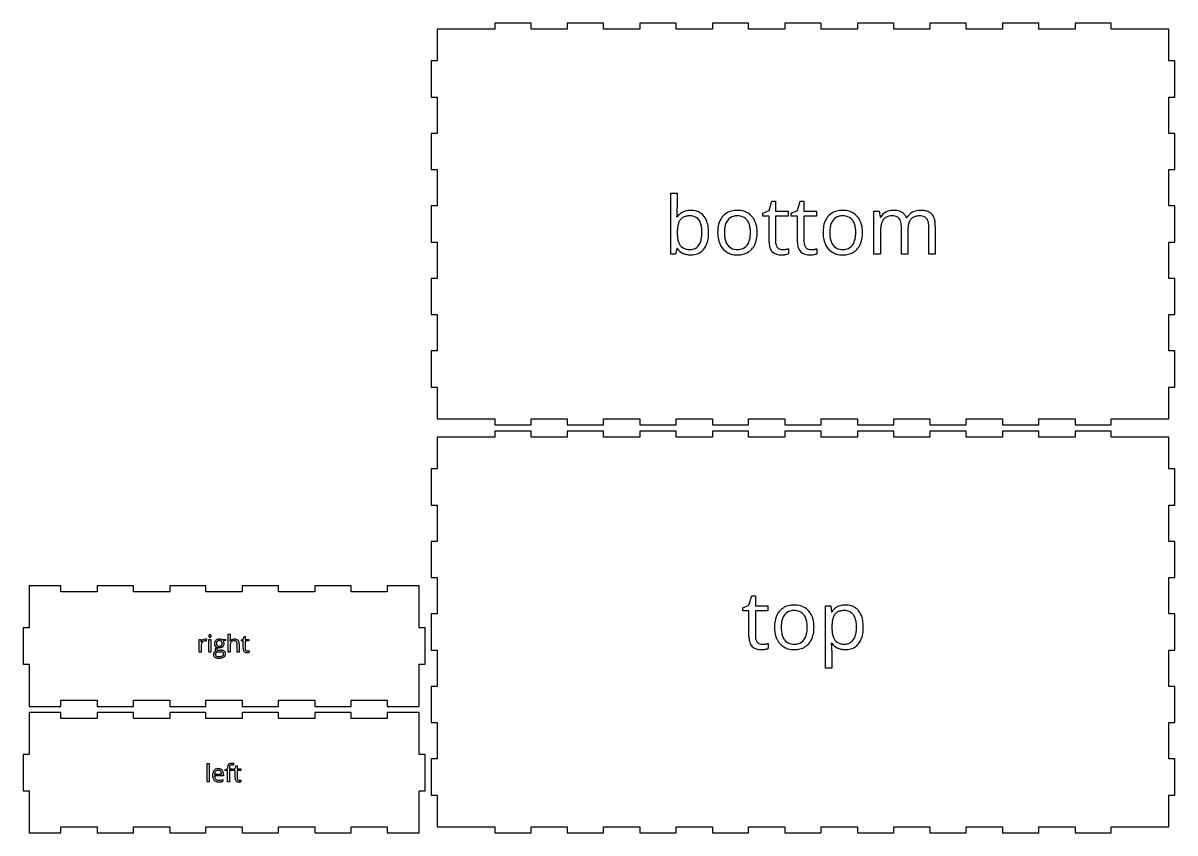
# Model space of a CAD drawing. Header units: millimetres. Extents: x 0 to 946, y 3 to 406.
# Drawn here: x 373 to 946, y 3 to 406 of the extents above; entities that cross this region are included whole.
import ezdxf

# ---------------------------------------------------------------- set-up
doc = ezdxf.new("R2010")
doc.units = ezdxf.units.MM

msp = doc.modelspace()

# ---------------------------------------------------------------- linework, layer by layer
at = {"layer": 'bottom_labelLayer'}
for p, q in [((695.2, 291), (695.2, 321.39)), ((695.2, 321.39), (698.44, 321.39)), ((698.44, 321.39), (698.44, 314.01)), ((744.11, 312.8), (745.47, 317.37)), ((745.47, 317.37), (747.35, 317.37)), ((747.35, 317.37), (747.35, 312.41)), ((758.23, 312.8), (759.59, 317.37)), ((759.59, 317.37), (761.47, 317.37)), ((761.47, 317.37), (761.47, 312.41)), ((698.29, 309.56), (698.44, 309.56)), ((741.04, 311.45), (744.11, 312.8)), ((741.04, 309.89), (741.04, 311.45)), ((744.11, 309.89), (741.04, 309.89)), ((744.11, 297.15), (744.11, 309.89)), ((747.35, 312.41), (753.56, 312.41)), ((753.56, 309.89), (747.35, 309.89)), ((747.35, 309.89), (747.35, 297.29)), ((753.56, 312.41), (753.56, 309.89)), ((755.16, 311.45), (758.23, 312.8)), ((755.16, 309.89), (755.16, 311.45)), ((758.23, 309.89), (755.16, 309.89)), ((758.23, 297.15), (758.23, 309.89)), ((761.47, 312.41), (767.68, 312.41)), ((767.68, 309.89), (761.47, 309.89)), ((761.47, 309.89), (761.47, 297.29)), ((767.68, 312.41), (767.68, 309.89)), ((796.27, 291), (796.27, 312.41)), ((796.27, 312.41), (798.91, 312.41)), ((798.91, 312.41), (799.44, 309.48)), ((799.44, 309.48), (799.59, 309.48)), ((809.91, 291), (809.91, 304.93)), ((812.48, 309.16), (812.64, 309.16)), ((823.56, 291), (823.56, 304.93)), ((826.8, 304.97), (826.8, 291)), ((799.52, 302.23), (799.52, 291)), ((813.15, 302.95), (813.15, 291)), ((698.21, 293.75), (697.52, 291)), ((698.44, 293.75), (698.21, 293.75)), ((753.71, 293.68), (753.71, 291.2)), ((767.84, 293.68), (767.84, 291.2)), ((697.52, 291), (695.2, 291)), ((799.52, 291), (796.27, 291)), ((813.15, 291), (809.91, 291)), ((826.8, 291), (823.56, 291))]:
    msp.add_line(p, q, dxfattribs=at)
for centre, radius, start, end in [((649.66, 313.32), 48.77, 355.72387, 358.1259), ((657.96, 312.75), 40.45, 355.47155, 355.65294), ((630.84, 313.95), 67.6, 358.11232, 0.04844), ((704.49, 305.34), 7.37, 95.18351, 145.1109), ((703.95, 304.34), 5.64, 100.44694, 119.67008), ((704.62, 300.93), 9.11, 89.57313, 100.73243), ((705.14, 301.69), 11.07, 89.87434, 96.81454), ((704.74, 302.55), 7.5, 78.67814, 90.37495), ((705.26, 302.85), 9.91, 74.23934, 90.56238), ((705.38, 305.24), 4.73, 35.54084, 79.80113), ((705.91, 305.25), 7.42, 38.56313, 74.06704), ((704.23, 303.94), 9.55, 16.47093, 38.40753), ((727.81, 303.9), 8.96, 138.17594, 150.22874), ((727.51, 304.14), 8.58, 99.17594, 137.98327), ((727.59, 304.8), 5.16, 103.46852, 142.31189), ((728.34, 300.21), 12.59, 89.73263, 100.07598), ((728.23, 302.33), 7.72, 89.48059, 103.8805), ((728.35, 301.87), 8.18, 79.34534, 90.31748), ((728.51, 301.9), 10.89, 73.52228, 90.56922), ((728.97, 304.64), 5.33, 37.95776, 80.40062), ((729.15, 304.22), 8.49, 41.14456, 73.21339), ((727.93, 303.18), 10.1, 13.50144, 41.07034), ((780.21, 303.9), 8.96, 138.17594, 150.22874), ((779.91, 304.14), 8.58, 99.17594, 137.98327), ((779.99, 304.8), 5.16, 103.46852, 142.31189), ((780.75, 300.21), 12.59, 89.73263, 100.07598), ((780.64, 302.33), 7.72, 89.48059, 103.8805), ((780.75, 301.87), 8.18, 79.34534, 90.31748), ((780.91, 301.9), 10.89, 73.52228, 90.56922), ((781.37, 304.64), 5.33, 37.95776, 80.40062), ((781.55, 304.22), 8.49, 41.14456, 73.21339), ((780.33, 303.18), 10.1, 13.50144, 41.07034), ((805.09, 306.25), 6.37, 117.12095, 149.54237), ((804.71, 304.89), 5.09, 101.15464, 123.06557), ((805.74, 305.09), 7.7, 93.83433, 117.50721), ((805.33, 301.99), 8.05, 89.55733, 101.48322), ((805.92, 303.5), 9.3, 89.96621, 94.28313), ((805.4, 302.45), 7.59, 85.52381, 90.07933), ((806.02, 302.18), 10.61, 77.55722, 90.5513), ((805.62, 304.65), 5.38, 72.3601, 85.95618), ((806.25, 306.53), 3.4, 41.06107, 72.89936), ((807.01, 306.42), 6.27, 52.7027, 78.00538), ((807.36, 307.07), 5.54, 22.20979, 51.49705), ((818.51, 305.8), 6.77, 119.40418, 150.18288), ((819.26, 304.66), 8.13, 118.25836, 120.06298), ((819.26, 304.57), 8.21, 95.86352, 117.96932), ((818.37, 304.71), 5.27, 101.00323, 121.78405), ((819, 301.7), 8.34, 89.56214, 101.29617), ((819.54, 302.57), 10.23, 89.91969, 96.26176), ((819.08, 302.52), 7.53, 85.81445, 90.06853), ((819.63, 301.53), 11.27, 79.9361, 90.38037), ((819.27, 304.65), 5.38, 72.63955, 86.2568), ((819.89, 306.52), 3.41, 41.04081, 73.17926), ((820.38, 305.59), 7.13, 62.97232, 80.16651), ((821.17, 307.21), 5.34, 44.229, 62.62291), ((820.93, 307.1), 5.58, 19.5612, 43.31612), ((715.91, 302.12), 17.46, 171.06679, 177.84568), ((708.69, 303.29), 10.14, 160.89264, 171.23342), ((704.36, 304.83), 5.55, 143.33823, 161.25599), ((703.32, 305.51), 4.31, 120.14029, 142.4249), ((704.85, 304.87), 5.38, 32.7034, 35.52425), ((703.4, 304.04), 7.05, 15.77795, 32.01513), ((698.75, 302.67), 11.89, 6.16487, 16.03964), ((691.53, 301.84), 19.16, 359.76807, 6.30953), ((699.37, 302.42), 14.64, 5.13384, 16.79734), ((693.24, 301.77), 20.81, 359.87792, 5.40936), ((735.35, 301.84), 16.83, 169.2443, 180.38808), ((729.64, 302.97), 11.01, 150.71115, 169.46954), ((739.01, 301.8), 17.13, 173.00862, 180.24638), ((732.82, 302.59), 10.89, 162.06532, 173.16748), ((728.85, 303.91), 6.7, 142.90258, 162.37495), ((727.88, 303.87), 6.68, 20.02571, 37.43505), ((724.58, 302.66), 10.19, 7.74399, 20.06902), ((718.65, 301.81), 16.18, 359.70756, 7.89727), ((723.22, 301.94), 14.97, 1.12772, 13.88001), ((787.76, 301.84), 16.83, 169.2443, 180.38808), ((782.04, 302.97), 11.01, 150.71115, 169.46954), ((791.41, 301.8), 17.13, 173.00862, 180.24638), ((785.22, 302.59), 10.89, 162.06532, 173.16748), ((781.25, 303.91), 6.7, 142.90258, 162.37495), ((780.28, 303.87), 6.68, 20.02571, 37.43505), ((776.98, 302.66), 10.19, 7.74399, 20.06902), ((771.05, 301.81), 16.18, 359.70756, 7.89727), ((775.62, 301.94), 14.97, 1.12772, 13.88001), ((815.81, 302.52), 16.29, 171.30419, 178.35016), ((809.25, 303.55), 9.64, 161.02344, 171.44691), ((805.28, 304.95), 5.44, 143.07698, 161.39138), ((804.29, 305.62), 4.25, 123.70207, 142.30219), ((805.81, 306.24), 3.92, 20.70711, 40.02176), ((803.86, 305.5), 6, 7.98647, 20.79495), ((800.34, 304.98), 9.56, 359.69484, 8.14714), ((827.4, 303.03), 14.26, 172.37764, 180.18297), ((821.99, 303.78), 8.79, 160.87318, 172.52724), ((818.76, 304.93), 5.36, 140.97653, 161.16994), ((817.9, 305.56), 4.29, 122.35972, 140.28841), ((819.46, 306.24), 3.92, 20.70711, 40.02176), ((817.52, 305.5), 6, 7.98647, 20.79495), ((813.99, 304.98), 9.56, 359.69484, 8.14714), ((817.54, 305.83), 9.2, 7.50419, 19.96453), ((811.93, 305.04), 14.87, 359.71074, 7.69073), ((723.42, 301.74), 24.98, 177.61768, 180.04252), ((719.88, 301.64), 21.44, 179.77626, 185.70753), ((711.43, 300.77), 12.94, 185.59249, 194.20506), ((698.66, 300.91), 11.98, 343.41715, 353.63691), ((692.11, 301.69), 18.58, 353.49347, 0.22055), ((701.66, 300.48), 12.29, 335.83059, 350.82549), ((695.04, 301.61), 19.01, 350.65628, 0.33804), ((734.74, 301.66), 16.22, 179.77447, 189.09329), ((730.57, 300.95), 11.99, 188.91025, 205.31714), ((738.3, 301.64), 16.42, 179.70596, 187.91607), ((732.28, 300.77), 10.33, 187.76392, 200.09768), ((723.63, 300.95), 11.15, 342.36157, 353.75376), ((717.75, 301.66), 17.08, 353.53631, 0.20142), ((727.08, 300.49), 11, 330.25071, 349.41164), ((721.44, 301.61), 16.75, 349.17619, 0.38627), ((719.16, 301.73), 19.03, 359.9919, 1.54199), ((787.14, 301.66), 16.22, 179.77447, 189.09329), ((782.97, 300.95), 11.99, 188.91025, 205.31714), ((790.7, 301.64), 16.42, 179.70596, 187.91607), ((784.68, 300.77), 10.33, 187.76392, 200.09768), ((776.03, 300.95), 11.15, 342.36157, 353.75376), ((770.15, 301.66), 17.08, 353.53631, 0.20142), ((779.48, 300.49), 11, 330.25071, 349.41164), ((773.84, 301.61), 16.75, 349.17619, 0.38627), ((771.56, 301.73), 19.03, 359.9919, 1.54199), ((822.09, 302.24), 22.57, 178.0976, 180.02533), ((831.12, 302.95), 17.97, 179.89426, 180.00041), ((704.28, 297.93), 7.18, 215.58502, 245.83616), ((706.01, 299.36), 7.35, 193.94304, 208.02184), ((703.82, 298.25), 4.89, 208.55364, 217.56056), ((703.64, 298.17), 4.7, 218.16905, 253.80471), ((704.52, 300.86), 7.53, 253.13824, 266.84831), ((704.76, 303.75), 10.42, 266.37757, 270.05105), ((704.84, 299.79), 6.46, 269.3869, 285.86307), ((705.69, 298.32), 7.68, 274.06401, 321.4081), ((705.32, 298.05), 4.66, 286.01629, 326.84974), ((703, 299.59), 7.44, 326.7105, 343.66617), ((704.58, 299.23), 9.11, 321.31614, 335.54361), ((729.34, 300.44), 10.66, 205.65602, 208.44614), ((727.73, 299.46), 8.78, 207.7947, 238.67579), ((728.96, 299.56), 6.8, 200.08459, 216.91316), ((727.75, 298.69), 5.31, 217.30095, 261.70991), ((728.31, 301.38), 8.05, 260.50332, 270.24767), ((728.42, 300.86), 7.53, 269.44816, 284.72557), ((729.01, 298.64), 5.24, 284.56623, 322.63338), ((729.13, 299.33), 8.64, 278.89592, 317.99791), ((727.62, 299.65), 6.96, 323.00892, 342.63905), ((728.81, 299.58), 9.04, 318.14398, 329.75661), ((754.3, 297.04), 10.19, 179.35509, 192.84776), ((749.18, 295.66), 4.9, 190.38177, 253.87724), ((753.88, 297.25), 6.53, 179.64166, 189.75059), ((751.57, 296.84), 4.19, 189.54797, 205.78735), ((750.62, 296.4), 3.14, 206.12946, 221.40839), ((750.52, 296.32), 3.01, 221.59491, 262.35052), ((750.77, 297.62), 4.33, 261.32661, 270.19133), ((750.81, 303.93), 10.65, 269.88036, 278.30284), ((750.91, 303.1), 9.81, 278.41545, 279.0081), ((749.71, 310.74), 17.54, 278.95894, 280.51048), ((750.85, 304.63), 11.32, 280.48476, 282.62683), ((751.85, 300.19), 6.78, 282.58764, 285.57953), ((752.35, 298.35), 4.87, 285.72405, 286.25657), ((768.42, 297.04), 10.19, 179.35509, 192.84776), ((763.3, 295.66), 4.9, 190.38177, 253.87724), ((768, 297.25), 6.53, 179.64166, 189.75059), ((765.69, 296.84), 4.19, 189.54797, 205.78735), ((764.75, 296.4), 3.14, 206.12946, 221.40839), ((764.64, 296.32), 3.01, 221.59491, 262.35052), ((764.89, 297.62), 4.33, 261.32661, 270.19133), ((764.93, 303.93), 10.65, 269.88036, 278.30284), ((765.03, 303.1), 9.81, 278.41545, 279.0081), ((763.84, 310.74), 17.54, 278.95894, 280.51048), ((764.97, 304.63), 11.32, 280.48476, 282.62683), ((765.97, 300.19), 6.78, 282.58764, 285.57953), ((766.47, 298.35), 4.87, 285.72405, 286.25657), ((781.74, 300.44), 10.66, 205.65602, 208.44614), ((780.13, 299.46), 8.78, 207.7947, 238.67579), ((781.36, 299.56), 6.8, 200.08459, 216.91316), ((780.15, 298.69), 5.31, 217.30095, 261.70991), ((780.71, 301.38), 8.05, 260.50332, 270.24767), ((780.82, 300.86), 7.53, 269.44816, 284.72557), ((781.41, 298.64), 5.24, 284.56623, 322.63338), ((781.53, 299.33), 8.64, 278.89592, 317.99791), ((780.02, 299.65), 6.96, 323.00892, 342.63905), ((781.22, 299.58), 9.04, 318.14398, 329.75661), ((704.82, 299.2), 8.56, 245.98016, 255.54557), ((705.11, 300.44), 9.83, 255.77554, 270.31855), ((705.17, 301.61), 11, 269.92256, 275.54818), ((727.84, 299.68), 9.03, 238.81156, 253.24283), ((728.19, 301.02), 10.41, 253.54369, 270.41825), ((728.32, 303.2), 12.59, 269.75029, 279.80332), ((750.19, 299.08), 8.47, 253.78479, 270.88525), ((750.32, 298.92), 8.31, 270.00315, 270.76042), ((750.27, 300.72), 10.11, 270.89325, 275.54839), ((749.89, 304.64), 14.05, 275.52601, 279.29397), ((750.23, 302.75), 12.13, 279.1864, 280.11422), ((750.77, 299.8), 9.13, 280.00701, 283.37354), ((751.58, 296.41), 5.64, 283.30691, 288.1198), ((752.35, 294.08), 3.19, 287.9888, 295.30485), ((764.31, 299.08), 8.47, 253.78479, 270.88525), ((764.44, 298.92), 8.31, 270.00315, 270.76042), ((764.39, 300.72), 10.11, 270.89325, 275.54839), ((764.01, 304.64), 14.05, 275.52601, 279.29397), ((764.35, 302.75), 12.13, 279.1864, 280.11422), ((764.89, 299.8), 9.13, 280.00701, 283.37354), ((765.7, 296.41), 5.64, 283.30691, 288.1198), ((766.47, 294.08), 3.19, 287.9888, 295.30485), ((780.25, 299.68), 9.03, 238.81156, 253.24283), ((780.59, 301.02), 10.41, 253.54369, 270.41825), ((780.72, 303.2), 12.59, 269.75029, 279.80332)]:
    msp.add_arc(centre, radius, start, end, dxfattribs=at)
at = {"layer": 'bottom_outsideCutPath'}
for p, q in [((579, 403), (579, 387.18)), ((589.62, 403), (579, 403)), ((607.66, 403), (589.62, 403)), ((625.7, 406), (607.66, 406)), ((607.66, 406), (607.66, 403)), ((625.7, 403), (625.7, 406)), ((643.74, 403), (625.7, 403)), ((661.78, 406), (643.74, 406)), ((643.74, 406), (643.74, 403)), ((661.78, 403), (661.78, 406)), ((679.82, 403), (661.78, 403)), ((697.86, 406), (679.82, 406)), ((679.82, 406), (679.82, 403)), ((697.86, 403), (697.86, 406)), ((715.9, 403), (697.86, 403)), ((733.94, 406), (715.9, 406)), ((715.9, 406), (715.9, 403)), ((733.94, 403), (733.94, 406)), ((751.98, 403), (733.94, 403)), ((770.02, 406), (751.98, 406)), ((751.98, 406), (751.98, 403)), ((770.02, 403), (770.02, 406)), ((788.06, 403), (770.02, 403)), ((806.1, 406), (788.06, 406)), ((788.06, 406), (788.06, 403)), ((806.1, 403), (806.1, 406)), ((824.14, 403), (806.1, 403)), ((842.18, 406), (824.14, 406)), ((824.14, 406), (824.14, 403)), ((842.18, 403), (842.18, 406)), ((860.22, 403), (842.18, 403)), ((878.26, 406), (860.22, 406)), ((860.22, 406), (860.22, 403)), ((878.26, 403), (878.26, 406)), ((896.3, 403), (878.26, 403)), ((914.34, 406), (896.3, 406)), ((896.3, 406), (896.3, 403)), ((914.34, 403), (914.34, 406)), ((943, 403), (914.34, 403)), ((943, 387.18), (943, 403)), ((579, 387.18), (576, 387.18)), ((576, 387.18), (576, 369.14)), ((946, 387.18), (943, 387.18)), ((946, 369.14), (946, 387.18)), ((576, 369.14), (579, 369.14)), ((579, 369.14), (579, 351.1)), ((943, 351.1), (943, 369.14)), ((943, 369.14), (946, 369.14)), ((579, 351.1), (576, 351.1)), ((576, 351.1), (576, 333.06)), ((946, 351.1), (943, 351.1)), ((946, 333.06), (946, 351.1)), ((576, 333.06), (579, 333.06)), ((579, 333.06), (579, 315.02)), ((943, 315.02), (943, 333.06)), ((943, 333.06), (946, 333.06)), ((579, 315.02), (576, 315.02)), ((576, 315.02), (576, 296.98)), ((946, 315.02), (943, 315.02)), ((946, 296.98), (946, 315.02)), ((576, 296.98), (579, 296.98)), ((579, 296.98), (579, 278.94)), ((943, 278.94), (943, 296.98)), ((943, 296.98), (946, 296.98)), ((579, 278.94), (576, 278.94)), ((576, 278.94), (576, 260.9)), ((946, 278.94), (943, 278.94)), ((946, 260.9), (946, 278.94)), ((576, 260.9), (579, 260.9)), ((579, 260.9), (579, 242.86)), ((943, 242.86), (943, 260.9)), ((943, 260.9), (946, 260.9)), ((579, 242.86), (576, 242.86)), ((576, 242.86), (576, 224.82)), ((946, 242.86), (943, 242.86)), ((946, 224.82), (946, 242.86)), ((576, 224.82), (579, 224.82)), ((579, 224.82), (579, 209)), ((943, 209), (943, 224.82)), ((943, 224.82), (946, 224.82)), ((579, 209), (607.66, 209)), ((607.66, 209), (607.66, 206)), ((625.7, 206), (625.7, 209)), ((625.7, 209), (643.74, 209)), ((643.74, 209), (643.74, 206)), ((661.78, 206), (661.78, 209)), ((661.78, 209), (679.82, 209)), ((679.82, 209), (679.82, 206)), ((697.86, 206), (697.86, 209)), ((697.86, 209), (715.9, 209)), ((715.9, 209), (715.9, 206)), ((733.94, 206), (733.94, 209)), ((733.94, 209), (751.98, 209)), ((751.98, 209), (751.98, 206)), ((770.02, 206), (770.02, 209)), ((770.02, 209), (788.06, 209)), ((788.06, 209), (788.06, 206)), ((806.1, 206), (806.1, 209)), ((806.1, 209), (824.14, 209)), ((824.14, 209), (824.14, 206)), ((842.18, 206), (842.18, 209)), ((842.18, 209), (860.22, 209)), ((860.22, 209), (860.22, 206)), ((878.26, 206), (878.26, 209)), ((878.26, 209), (896.3, 209)), ((896.3, 209), (896.3, 206)), ((914.34, 206), (914.34, 209)), ((914.34, 209), (932.38, 209)), ((932.38, 209), (943, 209)), ((607.66, 206), (625.7, 206)), ((643.74, 206), (661.78, 206)), ((679.82, 206), (697.86, 206)), ((715.9, 206), (733.94, 206)), ((751.98, 206), (770.02, 206)), ((788.06, 206), (806.1, 206)), ((824.14, 206), (842.18, 206)), ((860.22, 206), (878.26, 206)), ((896.3, 206), (914.34, 206))]:
    msp.add_line(p, q, dxfattribs=at)
at = {"layer": 'left_labelLayer'}
for p, q in [((464.61, 28.47), (464.61, 37.59)), ((464.61, 37.59), (465.58, 37.59)), ((465.58, 37.59), (465.58, 28.47)), ((473.51, 34.57), (474.66, 34.92)), ((473.51, 34.13), (473.51, 34.57)), ((474.66, 34.92), (474.66, 35.28)), ((475.63, 35.31), (475.63, 34.89)), ((475.63, 34.89), (477.27, 34.89)), ((477.27, 34.89), (477.27, 34.13)), ((477.59, 34.6), (478.51, 35.01)), ((477.59, 34.13), (477.59, 34.6)), ((477.92, 37.44), (477.67, 36.67)), ((478.51, 35.01), (478.92, 36.38)), ((478.92, 36.38), (479.48, 36.38)), ((479.48, 36.38), (479.48, 34.89)), ((479.48, 34.89), (481.35, 34.89)), ((481.35, 34.89), (481.35, 34.13)), ((472.72, 31.5), (468.29, 31.5)), ((468.32, 32.29), (471.67, 32.29)), ((472.44, 29.63), (472.44, 28.77)), ((472.72, 32.12), (472.72, 31.5)), ((474.66, 34.13), (473.51, 34.13)), ((474.66, 28.47), (474.66, 34.13)), ((477.27, 34.13), (475.63, 34.13)), ((475.63, 34.13), (475.63, 28.47)), ((478.51, 34.13), (477.59, 34.13)), ((478.51, 30.31), (478.51, 34.13)), ((481.35, 34.13), (479.48, 34.13)), ((479.48, 34.13), (479.48, 30.35)), ((481.39, 29.27), (481.39, 28.53)), ((465.58, 28.47), (464.61, 28.47)), ((475.63, 28.47), (474.66, 28.47))]:
    msp.add_line(p, q, dxfattribs=at)
for centre, radius, start, end in [((469.97, 32.51), 2.49, 92.47627, 140.53864), ((470.1, 31.57), 3.44, 89.96377, 93.91768), ((470.13, 32.04), 2.96, 74.2126, 90.54499), ((470.32, 32.73), 2.25, 41.20648, 74.02328), ((478.6, 35.33), 3.94, 167.5776, 180.65866), ((476.75, 35.76), 2.04, 141.74339, 168.23222), ((476.45, 35.92), 1.71, 98.25516, 139.62034), ((480.23, 35.31), 4.59, 178.19739, 180.02325), ((478.97, 35.36), 3.33, 171.65276, 178.43838), ((477.64, 35.56), 1.99, 161.84379, 171.78469), ((476.82, 35.84), 1.13, 145.06882, 162.18022), ((476.58, 35.99), 0.842, 102.76777, 144.33802), ((476.71, 34.69), 2.96, 89.66971, 99.93142), ((476.7, 35.54), 1.31, 89.48588, 103.41971), ((476.7, 34.76), 2.09, 83.07605, 89.79269), ((476.71, 34.52), 3.13, 81.56409, 89.70177), ((476.58, 33.73), 3.13, 76.51838, 83.02163), ((476.49, 32.98), 4.68, 75.97398, 81.65651), ((476.21, 32.17), 4.72, 71.96129, 76.59184), ((476.12, 31.41), 6.3, 73.29637, 76.09458), ((472.39, 31.66), 5.11, 168.95392, 180.38433), ((472.84, 31.63), 5.56, 179.98865, 181.79911), ((471.59, 31.55), 4.3, 181.35745, 194.492), ((470.72, 32), 3.41, 149.4071, 169.18539), ((470.2, 31.17), 2.86, 194.08773, 223.05382), ((470.26, 32.25), 2.88, 140.10561, 148.90676), ((470.05, 31.06), 2.68, 223.54659, 256.19569), ((472.2, 31.58), 3.9, 181.1447, 190.80071), ((471.97, 31.96), 3.67, 172.15461, 174.76147), ((471.14, 32.09), 2.83, 160.33534, 172.53153), ((470.82, 31.31), 2.5, 190.60056, 206.02754), ((470.29, 32.41), 1.92, 138.09948, 160.58661), ((470.21, 31.02), 1.83, 206.29502, 222.55577), ((469.96, 32.7), 1.48, 106.46572, 137.91762), ((470.15, 30.99), 1.77, 223.0645, 258.14014), ((470.07, 32.28), 1.92, 89.44225, 106.20893), ((470.37, 31.88), 2.68, 257.53118, 270.43194), ((470.1, 32.19), 2, 79.64683, 90.29098), ((470.37, 34.34), 5.14, 270.1984, 292.20904), ((470.24, 32.85), 1.33, 40.08232, 80.6243), ((470.11, 32.74), 1.5, 23.48217, 39.70717), ((469.54, 32.51), 2.11, 8.73425, 23.27719), ((468.36, 32.31), 3.31, 359.67452, 8.92246), ((470.11, 34.12), 5.84, 287.90228, 293.48615), ((469.96, 32.42), 2.72, 11.59943, 41.1496), ((470.12, 35.05), 5.89, 291.82559, 293.16135), ((468.76, 32.14), 3.96, 359.61477, 12.03363), ((481.57, 30.28), 3.06, 179.35508, 192.84778), ((480.03, 29.86), 1.47, 190.38177, 253.87724), ((481.44, 30.34), 1.96, 179.64165, 189.75062), ((480.75, 30.22), 1.26, 189.54794, 205.78738), ((480.47, 30.09), 0.943, 206.12949, 221.40836), ((480.43, 30.06), 0.904, 221.59493, 262.35052), ((480.51, 30.45), 1.3, 261.32654, 270.19137), ((480.52, 32.35), 3.19, 269.88033, 278.30281), ((480.55, 32.1), 2.94, 278.41546, 279.0082), ((480.19, 34.39), 5.26, 278.95901, 280.51039), ((480.53, 32.56), 3.4, 280.48467, 282.62679), ((480.83, 31.23), 2.03, 282.58766, 285.57945), ((480.98, 30.68), 1.46, 285.7245, 286.25605), ((470.32, 32.13), 3.78, 256.00879, 270.48482), ((470.36, 36.27), 7.92, 269.96688, 271.99319), ((470.43, 34.36), 6.01, 271.91199, 275.97268), ((470.64, 32.45), 4.08, 275.90545, 281.66041), ((470.54, 32.82), 4.47, 281.99361, 287.88515), ((480.33, 30.89), 2.54, 253.78479, 270.88527), ((480.37, 30.84), 2.49, 270.0035, 270.76077), ((480.36, 31.38), 3.03, 270.89321, 275.54843), ((480.25, 32.56), 4.22, 275.52606, 279.29388), ((480.35, 31.99), 3.64, 279.1865, 280.11435), ((480.51, 31.11), 2.74, 280.00702, 283.3735), ((480.75, 30.09), 1.69, 283.30688, 288.11982), ((480.98, 29.39), 0.957, 287.98894, 295.30483)]:
    msp.add_arc(centre, radius, start, end, dxfattribs=at)
at = {"layer": 'left_outsideCutPath'}
for p, q in [((376, 63), (376, 42.02)), ((391.82, 63), (376, 63)), ((391.82, 60), (391.82, 63)), ((409.86, 60), (391.82, 60)), ((427.9, 63), (409.86, 63)), ((409.86, 63), (409.86, 60)), ((427.9, 60), (427.9, 63)), ((445.94, 60), (427.9, 60)), ((463.98, 63), (445.94, 63)), ((445.94, 63), (445.94, 60)), ((463.98, 60), (463.98, 63)), ((482.02, 60), (463.98, 60)), ((500.06, 63), (482.02, 63)), ((482.02, 63), (482.02, 60)), ((500.06, 60), (500.06, 63)), ((518.1, 60), (500.06, 60)), ((536.14, 63), (518.1, 63)), ((518.1, 63), (518.1, 60)), ((536.14, 60), (536.14, 63)), ((554.18, 60), (536.14, 60)), ((570, 63), (554.18, 63)), ((554.18, 63), (554.18, 60)), ((570, 60.06), (570, 63)), ((570, 42.02), (570, 60.06)), ((376, 42.02), (373, 42.02)), ((373, 42.02), (373, 23.98)), ((573, 42.02), (570, 42.02)), ((573, 23.98), (573, 42.02)), ((373, 23.98), (376, 23.98)), ((376, 23.98), (376, 5.94)), ((570, 3), (570, 23.98)), ((570, 23.98), (573, 23.98)), ((376, 5.94), (376, 3)), ((391.82, 3), (391.82, 6)), ((391.82, 6), (409.86, 6)), ((409.86, 6), (409.86, 3)), ((427.9, 3), (427.9, 6)), ((427.9, 6), (445.94, 6)), ((445.94, 6), (445.94, 3)), ((463.98, 3), (463.98, 6)), ((463.98, 6), (482.02, 6)), ((482.02, 6), (482.02, 3)), ((500.06, 3), (500.06, 6)), ((500.06, 6), (518.1, 6)), ((518.1, 6), (518.1, 3)), ((536.14, 3), (536.14, 6)), ((536.14, 6), (554.18, 6)), ((554.18, 6), (554.18, 3)), ((376, 3), (391.82, 3)), ((409.86, 3), (427.9, 3)), ((445.94, 3), (463.98, 3)), ((482.02, 3), (500.06, 3)), ((518.1, 3), (536.14, 3)), ((554.18, 3), (570, 3))]:
    msp.add_line(p, q, dxfattribs=at)
at = {"layer": 'right_labelLayer'}
for p, q in [((460.59, 92.88), (460.59, 99.3)), ((460.59, 99.3), (461.39, 99.3)), ((461.39, 99.3), (461.5, 98.12)), ((461.5, 98.12), (461.55, 98.12)), ((464.28, 99.35), (464.15, 98.45)), ((465.49, 92.88), (465.49, 99.3)), ((465.49, 99.3), (466.46, 99.3)), ((466.46, 99.3), (466.46, 92.88)), ((471.56, 99.3), (473.78, 99.3)), ((473.78, 98.69), (472.59, 98.55)), ((473.78, 99.3), (473.78, 98.69)), ((475.09, 92.88), (475.09, 102)), ((475.09, 102), (476.07, 102)), ((476.02, 98.41), (476.08, 98.41)), ((476.07, 102), (476.07, 99.24)), ((481.61, 99.02), (482.53, 99.42)), ((481.61, 98.55), (481.61, 99.02)), ((482.53, 98.55), (481.61, 98.55)), ((482.53, 99.42), (482.94, 100.79)), ((482.53, 94.73), (482.53, 98.55)), ((482.94, 100.79), (483.5, 100.79)), ((483.5, 100.79), (483.5, 99.3)), ((483.5, 99.3), (485.37, 99.3)), ((485.37, 98.55), (483.5, 98.55)), ((483.5, 98.55), (483.5, 94.77)), ((485.37, 99.3), (485.37, 98.55)), ((461.56, 92.88), (460.59, 92.88)), ((461.56, 96.33), (461.56, 92.88)), ((466.46, 92.88), (465.49, 92.88)), ((471.22, 93.03), (470.06, 93.03)), ((470.4, 93.9), (471.53, 93.9)), ((476.07, 92.88), (475.09, 92.88)), ((476.07, 96.24), (476.07, 92.88)), ((479.49, 92.88), (479.49, 97.04)), ((480.46, 92.88), (479.49, 92.88)), ((480.46, 97.07), (480.46, 92.88)), ((485.41, 93.69), (485.41, 92.94))]:
    msp.add_line(p, q, dxfattribs=at)
for centre, radius, start, end in [((464.41, 96.5), 3.28, 139.41395, 150.60325), ((463.79, 96.45), 2.22, 138.95759, 174.54221), ((463.82, 97.01), 2.51, 124.23212, 139.41612), ((463.85, 96.39), 2.31, 135.62073, 138.8378), ((463.44, 96.85), 1.69, 89.63353, 137.08808), ((463.51, 97.48), 1.94, 89.67967, 124.44056), ((463.44, 96.26), 2.28, 87.34372, 89.96587), ((463.53, 94.96), 4.47, 84.99229, 90.12813), ((463.4, 95.55), 2.99, 81.58846, 87.19168), ((463.22, 94.26), 4.29, 77.44541, 81.63599), ((463.63, 96.16), 3.26, 78.48921, 85.02658), ((466.48, 101.05), 1.08, 170.84525, 180.35441), ((466.55, 101.04), 1.15, 179.88054, 185.36875), ((466.2, 101), 0.792, 184.99259, 198.20405), ((466.08, 101.12), 0.669, 155.96793, 171.05149), ((465.92, 100.91), 0.502, 197.79341, 224.89413), ((465.88, 101.21), 0.455, 133.78793, 155.91719), ((465.95, 101.13), 0.562, 92.64465, 133.471), ((465.95, 100.94), 0.546, 225.13006, 249.90018), ((465.97, 101.01), 0.618, 250.50006, 270.59789), ((465.98, 100.95), 0.742, 89.96924, 93.76415), ((465.99, 101.12), 0.573, 46.37083, 90.88791), ((465.99, 100.96), 0.567, 269.17883, 314.28074), ((466.04, 101.18), 0.491, 17.72525, 46.44733), ((466.05, 100.9), 0.475, 313.61539, 332.26782), ((465.91, 100.97), 0.634, 332.63217, 350.07061), ((465.78, 101.08), 0.772, 4.94267, 18.19019), ((465.55, 101.04), 1.01, 349.83442, 0.38915), ((465.44, 101.05), 1.11, 359.88477, 5.31818), ((471.03, 97.25), 2.81, 166.81959, 180.48395), ((470.1, 97.48), 1.85, 132.32877, 167.33408), ((470.22, 97.3), 2.07, 106.2189, 131.53775), ((471.74, 97.25), 2.56, 175.33927, 180.08645), ((471, 97.32), 1.82, 162.59118, 175.7343), ((470.39, 97.53), 1.17, 135.58398, 163.0016), ((470.34, 97.55), 1.12, 122.52114, 134.99672), ((470.54, 96.28), 3.13, 93.63298, 106.54087), ((470.45, 97.37), 1.33, 101.06203, 121.97391), ((470.59, 96.67), 2.04, 89.58593, 101.33343), ((470.64, 95.13), 4.3, 89.93803, 94.02677), ((470.63, 96.6), 2.12, 76.10954, 90.70282), ((470.66, 95.69), 3.73, 82.58523, 90.18493), ((470.77, 96.58), 2.84, 74.00892, 82.56947), ((470.9, 97.57), 1.1, 13.95356, 77.66738), ((469.96, 97.3), 2.09, 359.18065, 15.04317), ((471.35, 97.57), 1.58, 29.45839, 38.35768), ((470.7, 97.2), 2.32, 23.18455, 29.5422), ((470.08, 96.93), 3, 21.25079, 23.34876), ((471.13, 97.34), 1.87, 6.85051, 20.9872), ((470.61, 97.27), 2.4, 359.87104, 7.04324), ((472.25, 98.95), 3.8, 351.97136, 354.96184), ((470.29, 99.12), 5.77, 354.9828, 357.89442), ((467.32, 99.23), 8.75, 357.86742, 0.06833), ((477.73, 97.38), 1.94, 119.83158, 147.97259), ((478.91, 96.6), 2.81, 160.15669, 171.5313), ((477.78, 97.02), 1.62, 140.62083, 160.50486), ((477.57, 97.16), 1.36, 118.45513, 139.67059), ((477.96, 97.02), 2.37, 116.6658, 120.41833), ((478.01, 96.91), 2.5, 96.66526, 116.37823), ((477.78, 96.75), 1.83, 100.10678, 118.08476), ((477.99, 95.65), 2.94, 89.59195, 100.35952), ((478.1, 96.25), 3.16, 89.89273, 96.9959), ((478.02, 96.02), 2.58, 84.01982, 90.15102), ((478.13, 95.46), 3.95, 80.68629, 90.35374), ((478.12, 96.85), 1.74, 71.08277, 84.36915), ((478.33, 97.46), 1.1, 43.37908, 71.53861), ((478.38, 96.91), 2.48, 65.60228, 80.88443), ((478.28, 97.43), 1.16, 22.70246, 42.34195), ((477.76, 97.21), 1.72, 8.49317, 22.65797), ((478.67, 97.57), 1.75, 46.7401, 65.41304), ((476.74, 97.05), 2.75, 359.67144, 8.68773), ((478.69, 97.64), 1.69, 19.22043, 45.76607), ((477.72, 97.28), 2.73, 6.47341, 19.64678), ((476.26, 97.09), 4.21, 359.7945, 6.77442), ((464.51, 96.33), 2.95, 173.69079, 180.08831), ((469.2, 91.82), 1.49, 138.39162, 181.00527), ((469.77, 91.79), 2.05, 179.97854, 183.02271), ((469.3, 91.74), 1.58, 182.20799, 207.74617), ((469.36, 91.68), 1.7, 113.81213, 138.34962), ((470.68, 97.22), 2.45, 179.97602, 183.62069), ((470.23, 97.17), 2.01, 183.01607, 212.31232), ((470.32, 97.23), 2.11, 212.47127, 215.88752), ((469.68, 94.29), 1.11, 161.72262, 180.48433), ((469.68, 94.28), 1.12, 179.98388, 182.93771), ((469.47, 94.25), 0.902, 182.17674, 215.34153), ((470, 96.98), 1.71, 215.16409, 247.47479), ((469.56, 94.32), 0.986, 144.49635, 161.33511), ((470.21, 91.82), 1.56, 168.25806, 180.382), ((469.63, 91.79), 0.977, 179.22078, 200.93551), ((469.66, 91.03), 2.41, 102.28706, 114.11729), ((469.69, 91.94), 1.02, 130.79447, 169.04136), ((469.71, 94.43), 1.2, 215.46493, 217.17482), ((469.88, 94.08), 1.39, 132.72587, 144.14803), ((469.57, 94.31), 1.01, 216.58614, 245.49687), ((470.41, 93.52), 2.16, 125.22127, 132.8655), ((469.76, 91.85), 1.14, 117.23044, 130.50236), ((470.93, 92.79), 3.06, 121.23521, 125.37955), ((471.08, 97.23), 1.9, 179.56173, 191.65293), ((470.42, 97.09), 1.22, 191.35552, 213.36602), ((469.9, 91.56), 1.46, 99.81031, 116.82294), ((470.26, 97), 1.04, 213.95738, 227.79711), ((470.17, 94.42), 0.732, 147.53694, 180.2592), ((469.94, 94.41), 0.504, 179.29189, 198.35807), ((469.84, 94.39), 0.407, 199.22919, 239.56912), ((470.41, 94.26), 1.02, 128.0882, 147.14001), ((470.4, 97.17), 1.26, 228.26208, 254.73411), ((469.92, 94.49), 0.54, 238.21978, 239.84629), ((469.98, 94.62), 0.682, 240.73023, 254.5027), ((470.04, 90.79), 2.24, 89.64354, 100.02088), ((470.85, 93.71), 1.73, 117.39347, 128.40952), ((470.17, 95.27), 1.35, 254.16364, 262.21233), ((470.32, 96.3), 2.39, 262.05552, 267.2084), ((470.54, 97.84), 2.64, 259.49628, 263.39051), ((470.58, 97.77), 1.89, 254.40163, 267.43489), ((470.39, 97.6), 3.7, 267.09186, 270.08632), ((470.59, 98.32), 3.13, 263.48364, 270.12717), ((470.62, 98.39), 2.5, 267.01547, 270.03222), ((470.6, 99.42), 4.22, 269.96914, 272.93128), ((470.65, 98), 2.12, 269.22566, 284.37735), ((470.67, 98.41), 3.21, 272.53347, 285.25799), ((470.94, 97), 1.07, 282.77968, 346.48284), ((471.24, 86.84), 6.19, 86.50544, 90.13989), ((470.96, 97.4), 2.16, 284.93157, 310.62228), ((471.55, 89.92), 3.98, 81.5744, 90.30599), ((471.4, 89.36), 3.66, 81.41719, 86.57571), ((471.65, 91.04), 1.97, 73.40997, 81.59068), ((470.08, 97.24), 1.97, 345.43625, 0.74659), ((471.77, 91.35), 2.54, 68.36712, 81.73994), ((471.96, 92.04), 0.923, 58.99718, 73.85867), ((471.19, 97.13), 1.8, 310.60977, 342.09238), ((472.11, 92.31), 0.613, 31.5096, 58.07771), ((471.69, 92.08), 1.06, 319.07654, 1.14069), ((471.95, 92.22), 0.797, 10.66094, 30.93611), ((472.06, 92.07), 1.76, 52.18795, 68.25007), ((471.44, 92.11), 1.32, 359.5461, 10.99049), ((470.78, 97.24), 2.23, 342.565, 0.59577), ((472.26, 92.34), 1.42, 8.62013, 51.89826), ((471.59, 92.16), 2.11, 340.52688, 0.72017), ((471.56, 92.2), 2.14, 359.74309, 9.73265), ((480.72, 96.32), 4.65, 171.32022, 178.34068), ((482.34, 96.24), 6.28, 178.10797, 180.02301), ((485.59, 94.69), 3.06, 179.35508, 192.84778), ((484.05, 94.28), 1.47, 190.38177, 253.87724), ((485.46, 94.76), 1.96, 179.64165, 189.75062), ((484.77, 94.63), 1.26, 189.54794, 205.78738), ((484.49, 94.5), 0.943, 206.12949, 221.40836), ((484.35, 95.31), 2.54, 253.78479, 270.88527), ((484.45, 94.48), 0.904, 221.59493, 262.35052), ((484.53, 94.87), 1.3, 261.32654, 270.19137), ((484.39, 95.26), 2.49, 270.0035, 270.76077), ((484.38, 95.8), 3.03, 270.89321, 275.54843), ((484.54, 96.76), 3.19, 269.88033, 278.30281), ((484.27, 96.98), 4.22, 275.52606, 279.29388), ((484.37, 96.41), 3.64, 279.1865, 280.11435), ((484.57, 96.51), 2.94, 278.41546, 279.0082), ((484.53, 95.52), 2.74, 280.00702, 283.3735), ((484.21, 98.8), 5.26, 278.95901, 280.51039), ((484.77, 94.5), 1.69, 283.30688, 288.11982), ((484.55, 96.97), 3.4, 280.48467, 282.62679), ((484.85, 95.64), 2.03, 282.58766, 285.57945), ((485, 93.81), 0.957, 287.98894, 295.30483), ((485, 95.09), 1.46, 285.7245, 286.25605), ((469.26, 91.76), 1.55, 208.90362, 236.42315), ((469.67, 92.34), 2.26, 235.96682, 251.2229), ((469.52, 91.76), 0.859, 202.02869, 236.14576), ((470.05, 93.47), 3.45, 251.2102, 262.70639), ((469.69, 91.99), 1.14, 235.06357, 238.50396), ((469.89, 92.35), 1.56, 239.1066, 254.48631), ((470.17, 93.29), 2.53, 254.23244, 263.49371), ((470.32, 95.45), 5.45, 262.56349, 270.26991), ((470.34, 94.73), 3.99, 263.41085, 270.14573), ((470.38, 97.71), 7.71, 269.7545, 276.61696), ((470.38, 97.28), 6.54, 269.79576, 275.39909), ((470.35, 95.74), 5, 269.90829, 270.00005), ((470.62, 94.77), 4.01, 275.2957, 283.35158), ((470.72, 94.84), 4.82, 276.494, 286.49535), ((471.02, 93.13), 2.32, 283.13707, 295.8573), ((471.32, 92.48), 1.62, 296.40485, 301.80093), ((471.27, 93.02), 2.92, 286.25422, 302.52799), ((471.43, 92.32), 1.42, 301.22305, 318.62383), ((471.57, 92.49), 2.31, 303.18675, 304.17261), ((471.9, 92.08), 1.79, 302.99037, 339.54944)]:
    msp.add_arc(centre, radius, start, end, dxfattribs=at)
at = {"layer": 'right_outsideCutPath'}
for p, q in [((376, 126), (376, 105.02)), ((391.82, 126), (376, 126)), ((391.82, 123), (391.82, 126)), ((409.86, 123), (391.82, 123)), ((427.9, 126), (409.86, 126)), ((409.86, 126), (409.86, 123)), ((427.9, 123), (427.9, 126)), ((445.94, 123), (427.9, 123)), ((463.98, 126), (445.94, 126)), ((445.94, 126), (445.94, 123)), ((463.98, 123), (463.98, 126)), ((482.02, 123), (463.98, 123)), ((500.06, 126), (482.02, 126)), ((482.02, 126), (482.02, 123)), ((500.06, 123), (500.06, 126)), ((518.1, 123), (500.06, 123)), ((536.14, 126), (518.1, 126)), ((518.1, 126), (518.1, 123)), ((536.14, 123), (536.14, 126)), ((554.18, 123), (536.14, 123)), ((570, 126), (554.18, 126)), ((554.18, 126), (554.18, 123)), ((570, 123.06), (570, 126)), ((570, 105.02), (570, 123.06)), ((376, 105.02), (373, 105.02)), ((373, 105.02), (373, 86.98)), ((573, 105.02), (570, 105.02)), ((573, 86.98), (573, 105.02)), ((373, 86.98), (376, 86.98)), ((376, 86.98), (376, 68.94)), ((570, 66), (570, 86.98)), ((570, 86.98), (573, 86.98)), ((376, 68.94), (376, 66)), ((391.82, 66), (391.82, 69)), ((391.82, 69), (409.86, 69)), ((409.86, 69), (409.86, 66)), ((427.9, 66), (427.9, 69)), ((427.9, 69), (445.94, 69)), ((445.94, 69), (445.94, 66)), ((463.98, 66), (463.98, 69)), ((463.98, 69), (482.02, 69)), ((482.02, 69), (482.02, 66)), ((500.06, 66), (500.06, 69)), ((500.06, 69), (518.1, 69)), ((518.1, 69), (518.1, 66)), ((536.14, 66), (536.14, 69)), ((536.14, 69), (554.18, 69)), ((554.18, 69), (554.18, 66)), ((376, 66), (391.82, 66)), ((409.86, 66), (427.9, 66)), ((445.94, 66), (463.98, 66)), ((482.02, 66), (500.06, 66)), ((518.1, 66), (536.14, 66)), ((554.18, 66), (570, 66))]:
    msp.add_line(p, q, dxfattribs=at)
at = {"layer": 'top_labelLayer'}
for p, q in [((734.09, 116.42), (735.45, 120.99)), ((735.45, 120.99), (737.33, 120.99)), ((737.33, 120.99), (737.33, 116.03)), ((731.02, 115.07), (734.09, 116.42)), ((731.02, 113.51), (731.02, 115.07)), ((737.33, 116.03), (743.54, 116.03)), ((743.54, 116.03), (743.54, 113.51)), ((772.13, 85.01), (772.13, 116.03)), ((772.13, 116.03), (774.77, 116.03)), ((774.77, 116.03), (775.22, 113.1)), ((734.09, 113.51), (731.02, 113.51)), ((734.09, 100.77), (734.09, 113.51)), ((743.54, 113.51), (737.33, 113.51)), ((737.33, 113.51), (737.33, 100.91)), ((775.22, 113.1), (775.37, 113.1)), ((775.37, 106.07), (775.37, 105.34)), ((743.7, 97.3), (743.7, 94.82)), ((775.37, 97.38), (775.14, 97.38)), ((775.37, 93.82), (775.37, 85.01)), ((775.37, 85.01), (772.13, 85.01))]:
    msp.add_line(p, q, dxfattribs=at)
for centre, radius, start, end in [((755.77, 107.76), 8.58, 99.17594, 137.98327), ((756.61, 103.83), 12.59, 89.73263, 100.07598), ((756.77, 105.52), 10.89, 73.52228, 90.56922), ((757.41, 107.85), 8.49, 41.14456, 73.21339), ((781.18, 109.54), 6.75, 115.40061, 132.31184), ((781.7, 108.27), 8.12, 97.70663, 114.88215), ((782.07, 105.91), 10.51, 89.84683, 97.94743), ((782.19, 106.48), 9.94, 74.19236, 90.57852), ((782.88, 108.98), 7.35, 38.05234, 74.04173), ((757.9, 106.59), 11.01, 150.71115, 169.46954), ((756.07, 107.52), 8.96, 138.17594, 150.22874), ((761.08, 106.21), 10.89, 162.06532, 173.16748), ((757.11, 107.53), 6.7, 142.90258, 162.37495), ((755.85, 108.42), 5.16, 103.46852, 142.31189), ((756.5, 105.95), 7.72, 89.48059, 103.8805), ((756.61, 105.49), 8.18, 79.34534, 90.31748), ((757.23, 108.26), 5.33, 37.95776, 80.40062), ((756.14, 107.49), 6.68, 20.02571, 37.43505), ((752.84, 106.28), 10.19, 7.74399, 20.06902), ((756.19, 106.8), 10.1, 13.50144, 41.07034), ((751.48, 105.56), 14.97, 1.12772, 13.88001), ((782.52, 108.08), 8.73, 132.3565, 144.91959), ((784.9, 107.08), 9.45, 160.28956, 171.24531), ((781.25, 108.42), 5.55, 141.88904, 160.59732), ((780.21, 109.15), 4.28, 118.55694, 141.02434), ((780.89, 107.82), 5.78, 100.08682, 118.19179), ((781.56, 104.32), 9.34, 89.59043, 100.35017), ((781.64, 106.69), 6.98, 84.03791, 90.08483), ((781.94, 108.6), 5.04, 35.44816, 85.22666), ((780.48, 107.5), 6.87, 19.89914, 35.89802), ((777.21, 106.31), 10.35, 7.71496, 19.88596), ((780.98, 107.53), 9.74, 16.3356, 37.90906), ((776, 105.99), 14.95, 4.57666, 16.60888), ((763.61, 105.46), 16.83, 169.2443, 180.38808), ((763, 105.28), 16.22, 179.77447, 189.09329), ((767.27, 105.42), 17.13, 173.00862, 180.24638), ((766.56, 105.26), 16.42, 179.70596, 187.91607), ((751.89, 104.57), 11.15, 342.36157, 353.75376), ((746.91, 105.43), 16.18, 359.70756, 7.89727), ((746.01, 105.28), 17.08, 353.53631, 0.20142), ((749.7, 105.23), 16.75, 349.17619, 0.38627), ((747.42, 105.35), 19.03, 359.9919, 1.54199), ((796.01, 105.87), 20.64, 178.06628, 179.44734), ((796.81, 105.26), 21.44, 179.77626, 185.70753), ((790.91, 106.11), 15.53, 171.08685, 178.32474), ((775.53, 104.82), 12.07, 343.93362, 355.11374), ((771.26, 105.47), 16.36, 359.71084, 7.86104), ((770.35, 105.35), 17.27, 354.84022, 0.11746), ((771.97, 105.23), 19.01, 350.65628, 0.33804), ((769.87, 105.38), 21.11, 359.90034, 4.90182), ((744.28, 100.66), 10.19, 179.35509, 192.84776), ((739.16, 99.28), 4.9, 190.38177, 253.87724), ((743.86, 100.87), 6.53, 179.64166, 189.75059), ((741.55, 100.46), 4.19, 189.54797, 205.78735), ((740.6, 100.02), 3.14, 206.12946, 221.40839), ((740.5, 99.94), 3.01, 221.59491, 262.35052), ((758.83, 104.57), 11.99, 188.91025, 205.31714), ((757.6, 104.06), 10.66, 205.65602, 208.44614), ((755.99, 103.08), 8.78, 207.7947, 238.67579), ((760.54, 104.39), 10.33, 187.76392, 200.09768), ((757.22, 103.18), 6.8, 200.08459, 216.91316), ((756.01, 102.31), 5.31, 217.30095, 261.70991), ((757.27, 102.26), 5.24, 284.56623, 322.63338), ((755.88, 103.27), 6.96, 323.00892, 342.63905), ((757.08, 103.2), 9.04, 318.14398, 329.75661), ((755.34, 104.11), 11, 330.25071, 349.41164), ((788.36, 104.39), 12.94, 185.59249, 194.20506), ((782.95, 102.98), 7.35, 193.94304, 208.02184), ((780.76, 101.87), 4.89, 208.55364, 217.56056), ((780.58, 101.8), 4.7, 218.16905, 253.80471), ((781.85, 101.97), 5.03, 293.14297, 324.13539), ((780.76, 102.9), 6.46, 323.1616, 325.01523), ((779.58, 103.62), 7.84, 325.57538, 344.15046), ((781.51, 102.85), 9.11, 321.31614, 335.54361), ((778.6, 104.1), 12.29, 335.83059, 350.82549), ((740.17, 102.7), 8.47, 253.78479, 270.88525), ((740.75, 101.24), 4.33, 261.32661, 270.19133), ((740.3, 102.54), 8.31, 270.00315, 270.76042), ((740.25, 104.34), 10.11, 270.89325, 275.54839), ((740.79, 107.55), 10.65, 269.88036, 278.30284), ((739.87, 108.26), 14.05, 275.52601, 279.29397), ((740.21, 106.37), 12.13, 279.1864, 280.11422), ((740.89, 106.72), 9.81, 278.41545, 279.0081), ((740.75, 103.42), 9.13, 280.00701, 283.37354), ((739.69, 114.36), 17.54, 278.95894, 280.51048), ((741.56, 100.03), 5.64, 283.30691, 288.1198), ((740.83, 108.25), 11.32, 280.48476, 282.62683), ((741.83, 103.81), 6.78, 282.58764, 285.57953), ((742.33, 97.7), 3.19, 287.9888, 295.30485), ((742.33, 101.97), 4.87, 285.72405, 286.25657), ((756.1, 103.3), 9.03, 238.81156, 253.24283), ((756.45, 104.64), 10.41, 253.54369, 270.41825), ((756.57, 105), 8.05, 260.50332, 270.24767), ((756.58, 106.82), 12.59, 269.75029, 279.80332), ((756.68, 104.48), 7.53, 269.44816, 284.72557), ((757.39, 102.95), 8.64, 278.89592, 317.99791), ((744.7, 93.53), 30.68, 2.95032, 7.20209), ((749.66, 93.81), 25.71, 0.03183, 2.90159), ((781.21, 101.55), 7.18, 215.58502, 245.83616), ((781.76, 102.82), 8.56, 245.98016, 255.54557), ((781.45, 104.49), 7.53, 253.13824, 266.84831), ((782.04, 104.06), 9.83, 255.77554, 270.31855), ((781.69, 107.37), 10.42, 266.37757, 270.05105), ((781.78, 102.41), 5.46, 269.2257, 292.04304), ((782.11, 105.23), 11, 269.92256, 275.54818), ((782.63, 101.94), 7.68, 274.06401, 321.4081)]:
    msp.add_arc(centre, radius, start, end, dxfattribs=at)
at = {"layer": 'top_outsideCutPath'}
for p, q in [((625.7, 203), (607.66, 203)), ((607.66, 203), (607.66, 200)), ((625.7, 200), (625.7, 203)), ((661.78, 203), (643.74, 203)), ((643.74, 203), (643.74, 200)), ((661.78, 200), (661.78, 203)), ((697.86, 203), (679.82, 203)), ((679.82, 203), (679.82, 200)), ((697.86, 200), (697.86, 203)), ((733.94, 203), (715.9, 203)), ((715.9, 203), (715.9, 200)), ((733.94, 200), (733.94, 203)), ((770.02, 203), (751.98, 203)), ((751.98, 203), (751.98, 200)), ((770.02, 200), (770.02, 203)), ((806.1, 203), (788.06, 203)), ((788.06, 203), (788.06, 200)), ((806.1, 200), (806.1, 203)), ((842.18, 203), (824.14, 203)), ((824.14, 203), (824.14, 200)), ((842.18, 200), (842.18, 203)), ((878.26, 203), (860.22, 203)), ((860.22, 203), (860.22, 200)), ((878.26, 200), (878.26, 203)), ((914.34, 203), (896.3, 203)), ((896.3, 203), (896.3, 200)), ((914.34, 200), (914.34, 203)), ((579, 200), (579, 184.18)), ((589.62, 200), (579, 200)), ((607.66, 200), (589.62, 200)), ((643.74, 200), (625.7, 200)), ((679.82, 200), (661.78, 200)), ((715.9, 200), (697.86, 200)), ((751.98, 200), (733.94, 200)), ((788.06, 200), (770.02, 200)), ((824.14, 200), (806.1, 200)), ((860.22, 200), (842.18, 200)), ((896.3, 200), (878.26, 200)), ((943, 200), (914.34, 200)), ((943, 184.18), (943, 200)), ((579, 184.18), (576, 184.18)), ((576, 184.18), (576, 166.14)), ((946, 184.18), (943, 184.18)), ((946, 166.14), (946, 184.18)), ((576, 166.14), (579, 166.14)), ((579, 166.14), (579, 148.1)), ((943, 148.1), (943, 166.14)), ((943, 166.14), (946, 166.14)), ((579, 148.1), (576, 148.1)), ((576, 148.1), (576, 130.06)), ((946, 148.1), (943, 148.1)), ((946, 130.06), (946, 148.1)), ((576, 130.06), (579, 130.06)), ((579, 130.06), (579, 112.02)), ((943, 112.02), (943, 130.06)), ((943, 130.06), (946, 130.06)), ((579, 112.02), (576, 112.02)), ((576, 112.02), (576, 93.98)), ((946, 112.02), (943, 112.02)), ((946, 93.98), (946, 112.02)), ((576, 93.98), (579, 93.98)), ((579, 93.98), (579, 75.94)), ((943, 75.94), (943, 93.98)), ((943, 93.98), (946, 93.98)), ((579, 75.94), (576, 75.94)), ((576, 75.94), (576, 57.9)), ((946, 75.94), (943, 75.94)), ((946, 57.9), (946, 75.94)), ((576, 57.9), (579, 57.9)), ((579, 57.9), (579, 39.86)), ((943, 39.86), (943, 57.9)), ((943, 57.9), (946, 57.9)), ((579, 39.86), (576, 39.86)), ((576, 39.86), (576, 21.82)), ((946, 39.86), (943, 39.86)), ((946, 21.82), (946, 39.86)), ((576, 21.82), (579, 21.82)), ((579, 21.82), (579, 6)), ((943, 6), (943, 21.82)), ((943, 21.82), (946, 21.82)), ((579, 6), (607.66, 6)), ((607.66, 6), (607.66, 3)), ((625.7, 3), (625.7, 6)), ((625.7, 6), (643.74, 6)), ((643.74, 6), (643.74, 3)), ((661.78, 3), (661.78, 6)), ((661.78, 6), (679.82, 6)), ((679.82, 6), (679.82, 3)), ((697.86, 3), (697.86, 6)), ((697.86, 6), (715.9, 6)), ((715.9, 6), (715.9, 3)), ((733.94, 3), (733.94, 6)), ((733.94, 6), (751.98, 6)), ((751.98, 6), (751.98, 3)), ((770.02, 3), (770.02, 6)), ((770.02, 6), (788.06, 6)), ((788.06, 6), (788.06, 3)), ((806.1, 3), (806.1, 6)), ((806.1, 6), (824.14, 6)), ((824.14, 6), (824.14, 3)), ((842.18, 3), (842.18, 6)), ((842.18, 6), (860.22, 6)), ((860.22, 6), (860.22, 3)), ((878.26, 3), (878.26, 6)), ((878.26, 6), (896.3, 6)), ((896.3, 6), (896.3, 3)), ((914.34, 3), (914.34, 6)), ((914.34, 6), (932.38, 6)), ((932.38, 6), (943, 6)), ((607.66, 3), (625.7, 3)), ((643.74, 3), (661.78, 3)), ((679.82, 3), (697.86, 3)), ((715.9, 3), (733.94, 3)), ((751.98, 3), (770.02, 3)), ((788.06, 3), (806.1, 3)), ((824.14, 3), (842.18, 3)), ((860.22, 3), (878.26, 3)), ((896.3, 3), (914.34, 3))]:
    msp.add_line(p, q, dxfattribs=at)

doc.saveas('drawing.dxf')
